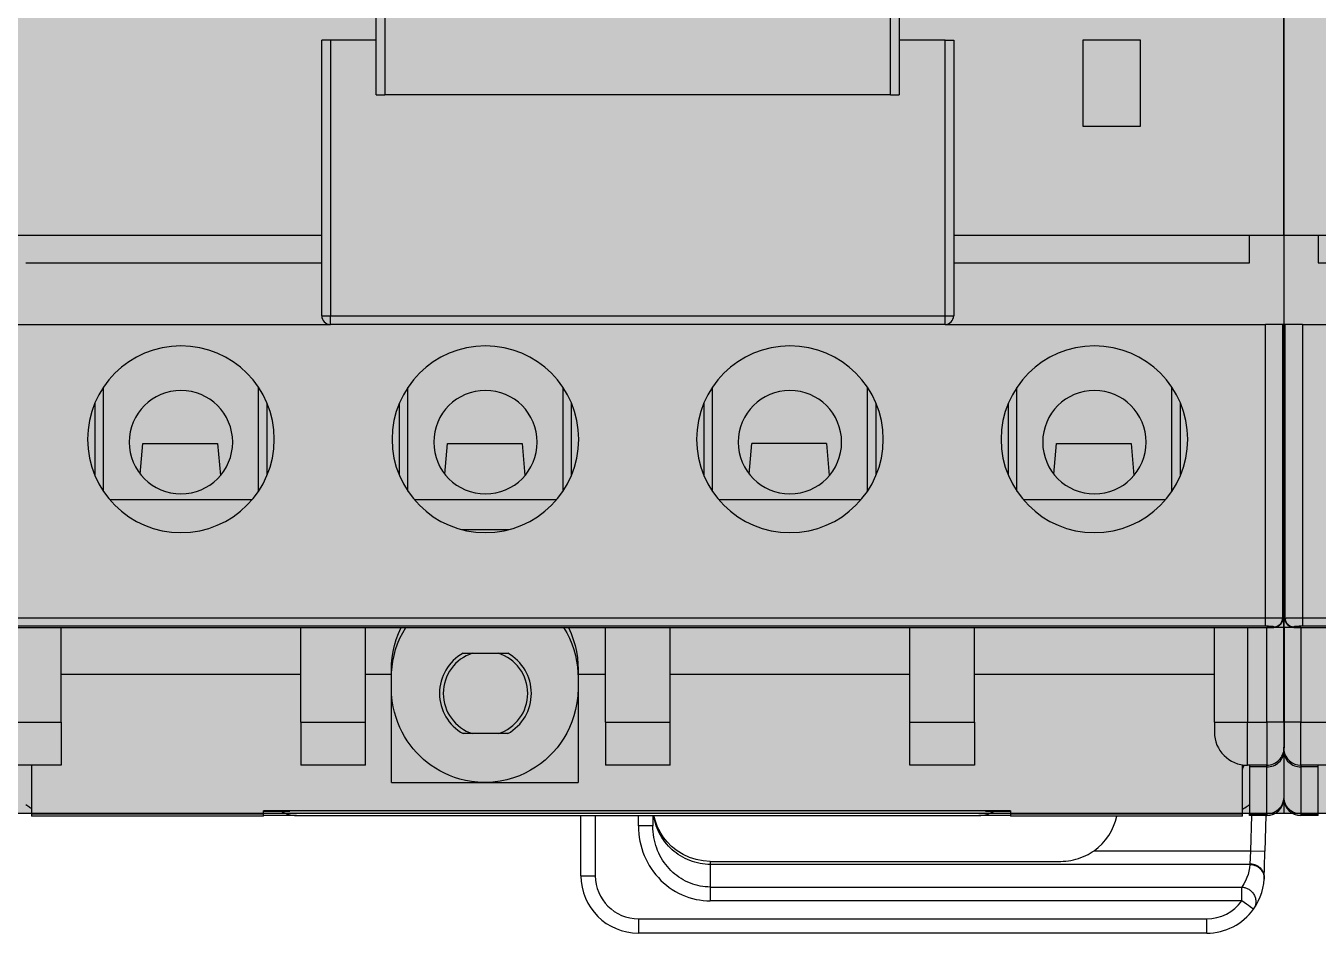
# Model space of a CAD drawing. Extents: x -20 to 2016, y -5898 to 916.
# Drawn here: x 798.27 to 843.25, y 40.06 to 71.66 of the extents above; entities that cross this region are included whole.
import ezdxf

# ---------------------------------------------------------------- set-up
doc = ezdxf.new("R2010")
doc.units = 0
doc.layers.add('MAIN-1', color=7, linetype='Continuous')
doc.layers.add('SYMS', color=7, linetype='Continuous')

msp = doc.modelspace()

# ---------------------------------------------------------------- hatches: boundary and pattern name
at = {"layer": 'SYMS', "true_color": 0x636466}
h = msp.add_hatch(color=251, dxfattribs=at)
h.dxf.hatch_style = 1
h.paths.add_polyline_path([(797.077, 44.229), (842.055, 44.229), (842.055, 114.729), (797.077, 114.729)])
h = msp.add_hatch(color=251, dxfattribs=at)
h.dxf.hatch_style = 1
h.paths.add_polyline_path([(842.066, 44.229), (887.043, 44.229), (887.043, 114.729), (842.066, 114.729)])

# ---------------------------------------------------------------- linework, layer by layer
at = {"layer": 'MAIN-1'}
for p, q in [((842.055, 64.359), (842.055, 90.959)), ((842.066, 64.359), (842.066, 90.959)), ((810.766, 73.059), (810.766, 69.259)), ((828.366, 69.259), (828.366, 73.059)), ((810.466, 69.259), (810.466, 72.759)), ((828.666, 72.759), (828.666, 69.259)), ((808.866, 71.159), (808.566, 71.159)), ((808.566, 61.559), (808.566, 71.159)), ((810.466, 71.159), (808.866, 71.159)), ((808.866, 71.159), (808.866, 61.559)), ((830.266, 71.159), (828.666, 71.159)), ((830.266, 61.559), (830.266, 71.159)), ((830.266, 71.159), (830.566, 71.159)), ((830.566, 71.159), (830.566, 61.559)), ((835.066, 71.159), (835.066, 68.159)), ((837.066, 71.159), (835.066, 71.159)), ((837.066, 68.159), (837.066, 71.159)), ((810.466, 69.259), (810.766, 69.259)), ((828.366, 69.259), (810.766, 69.259)), ((828.366, 69.259), (828.666, 69.259)), ((835.066, 68.159), (837.066, 68.159)), ((808.566, 64.359), (797.066, 64.359)), ((842.066, 64.359), (830.566, 64.359)), ((840.866, 63.409), (840.866, 64.359)), ((842.055, 64.359), (842.055, 61.259)), ((853.555, 64.359), (842.055, 64.359)), ((842.066, 61.259), (842.066, 64.359)), ((843.255, 64.359), (843.255, 63.409)), ((798.266, 63.409), (808.566, 63.409)), ((830.566, 63.409), (840.866, 63.409)), ((843.255, 63.409), (853.555, 63.409)), ((797.716, 61.259), (808.866, 61.259)), ((808.566, 61.559), (808.866, 61.559)), ((808.866, 61.559), (830.266, 61.559)), ((808.866, 61.259), (808.866, 61.559)), ((830.266, 61.259), (808.866, 61.259)), ((830.266, 61.259), (830.266, 61.559)), ((830.266, 61.559), (830.566, 61.559)), ((830.266, 61.259), (841.416, 61.259)), ((841.416, 51.046), (841.416, 61.259)), ((841.717, 61.259), (841.416, 61.259)), ((842.066, 61.259), (841.716, 61.259)), ((842.016, 61.259), (842.016, 51.03)), ((842.403, 61.259), (842.055, 61.259)), ((842.055, 50.709), (842.055, 61.259)), ((842.066, 50.709), (842.066, 61.259)), ((842.105, 51.03), (842.105, 61.259)), ((842.705, 61.259), (842.403, 61.259)), ((842.705, 61.259), (853.855, 61.259)), ((842.705, 61.259), (842.705, 51.046)), ((800.966, 55.45), (800.966, 59.068)), ((806.366, 55.45), (806.366, 59.068)), ((811.566, 55.45), (811.566, 59.068)), ((816.966, 55.45), (816.966, 59.068)), ((822.166, 55.45), (822.166, 59.068)), ((827.566, 55.45), (827.566, 59.068)), ((832.766, 55.45), (832.766, 59.068)), ((838.166, 55.45), (838.166, 59.068)), ((800.666, 58.509), (800.666, 56.009)), ((802.677, 58.663), (802.678, 58.663)), ((802.841, 58.758), (802.841, 58.759)), ((806.666, 56.009), (806.666, 58.509)), ((811.266, 58.509), (811.266, 56.009)), ((817.266, 56.009), (817.266, 58.509)), ((821.866, 58.509), (821.866, 56.009)), ((827.866, 56.009), (827.866, 58.509)), ((832.466, 58.509), (832.466, 56.009)), ((838.466, 56.009), (838.466, 58.509)), ((802.249, 56.049), (802.341, 57.115)), ((802.341, 57.115), (804.941, 57.115)), ((804.941, 57.115), (805.037, 55.993)), ((812.849, 56.048), (812.941, 57.115)), ((812.941, 57.115), (815.541, 57.115)), ((815.541, 57.115), (815.637, 55.993)), ((823.449, 56.049), (823.541, 57.115)), ((826.141, 57.115), (823.541, 57.115)), ((826.141, 57.115), (826.237, 55.993)), ((834.049, 56.049), (834.141, 57.115)), ((834.141, 57.115), (836.741, 57.115)), ((836.741, 57.115), (836.837, 55.993)), ((801.185, 55.159), (806.146, 55.159)), ((811.785, 55.159), (816.746, 55.159)), ((822.385, 55.159), (827.346, 55.159)), ((832.985, 55.159), (837.946, 55.159)), ((813.434, 54.117), (815.097, 54.117)), ((797.716, 51.046), (841.416, 51.046)), ((841.416, 50.746), (841.416, 51.046)), ((841.416, 51.046), (841.444, 51.046)), ((841.444, 51.046), (841.471, 51.046)), ((841.471, 51.046), (841.499, 51.046)), ((841.499, 51.046), (841.526, 51.046)), ((841.526, 51.046), (841.553, 51.046)), ((841.553, 51.046), (841.58, 51.045)), ((841.58, 51.045), (841.607, 51.045)), ((841.607, 51.045), (841.633, 51.045)), ((841.633, 51.045), (841.658, 51.045)), ((841.658, 51.045), (841.683, 51.044)), ((841.683, 51.044), (841.708, 51.044)), ((841.708, 51.044), (841.732, 51.044)), ((841.732, 51.044), (841.755, 51.043)), ((841.755, 51.043), (841.777, 51.043)), ((841.777, 51.043), (841.799, 51.042)), ((841.799, 51.042), (841.82, 51.042)), ((841.82, 51.042), (841.84, 51.041)), ((841.84, 51.041), (841.859, 51.041)), ((841.859, 51.041), (841.877, 51.04)), ((841.877, 51.04), (841.894, 51.04)), ((841.894, 51.04), (841.911, 51.039)), ((841.911, 51.039), (841.926, 51.039)), ((841.926, 51.039), (841.94, 51.038)), ((841.94, 51.038), (841.953, 51.037)), ((841.953, 51.037), (841.964, 51.037)), ((841.966, 50.844), (841.958, 50.833)), ((841.964, 51.037), (841.975, 51.036)), ((841.973, 50.855), (841.966, 50.844)), ((841.98, 50.867), (841.973, 50.855)), ((841.975, 51.036), (841.985, 51.035)), ((841.986, 50.879), (841.98, 50.867)), ((841.985, 51.035), (841.993, 51.035)), ((841.992, 50.891), (841.986, 50.879)), ((841.997, 50.904), (841.992, 50.891)), ((841.993, 51.035), (842, 51.034)), ((842.001, 50.916), (841.997, 50.904)), ((842, 51.034), (842.005, 51.033)), ((842.005, 50.929), (842.001, 50.916)), ((842.005, 51.033), (842.01, 51.033)), ((842.008, 50.942), (842.005, 50.929)), ((842.011, 50.955), (842.008, 50.942)), ((842.01, 51.033), (842.013, 51.032)), ((842.013, 50.969), (842.011, 50.955)), ((842.013, 51.032), (842.015, 51.031)), ((842.015, 50.982), (842.013, 50.969)), ((842.015, 51.031), (842.016, 51.03)), ((842.016, 51.009), (842.015, 50.996)), ((842.015, 50.996), (842.015, 50.982)), ((842.016, 51.03), (842.016, 51.03)), ((842.016, 51.03), (842.016, 51.03)), ((842.016, 51.03), (842.016, 51.03)), ((842.016, 51.03), (842.016, 51.03)), ((842.016, 51.03), (842.016, 51.03)), ((842.016, 51.03), (842.016, 51.03)), ((842.016, 51.009), (842.016, 51.03)), ((842.016, 51.03), (842.016, 51.03)), ((842.016, 51.03), (842.016, 51.029)), ((842.016, 51.029), (842.016, 51.029)), ((842.016, 51.029), (842.016, 51.029)), ((842.016, 51.029), (842.016, 51.028)), ((842.016, 51.028), (842.016, 51.028)), ((842.105, 51.031), (842.107, 51.032)), ((842.105, 51.03), (842.105, 51.031)), ((842.105, 51.03), (842.105, 51.009)), ((842.105, 51.03), (842.105, 51.03)), ((842.105, 51.03), (842.105, 51.03)), ((842.105, 51.03), (842.105, 51.03)), ((842.105, 51.03), (842.105, 51.03)), ((842.105, 51.03), (842.105, 51.03)), ((842.105, 51.03), (842.105, 51.03)), ((842.105, 51.03), (842.105, 51.03)), ((842.105, 51.03), (842.105, 51.029)), ((842.105, 51.029), (842.105, 51.029)), ((842.105, 51.029), (842.105, 51.029)), ((842.105, 51.029), (842.105, 51.028)), ((842.105, 51.028), (842.105, 51.028)), ((842.105, 50.995), (842.105, 51.009)), ((842.106, 50.981), (842.105, 50.995)), ((842.107, 50.967), (842.106, 50.981)), ((842.107, 51.032), (842.11, 51.033)), ((842.11, 50.954), (842.107, 50.967)), ((842.11, 51.033), (842.115, 51.033)), ((842.113, 50.94), (842.11, 50.954)), ((842.116, 50.927), (842.113, 50.94)), ((842.115, 51.033), (842.121, 51.034)), ((842.12, 50.914), (842.116, 50.927)), ((842.125, 50.901), (842.12, 50.914)), ((842.121, 51.034), (842.128, 51.035)), ((842.13, 50.888), (842.125, 50.901)), ((842.128, 51.035), (842.136, 51.035)), ((842.136, 50.875), (842.13, 50.888)), ((842.136, 51.035), (842.145, 51.036)), ((842.143, 50.863), (842.136, 50.875)), ((842.15, 50.851), (842.143, 50.863)), ((842.145, 51.036), (842.156, 51.037)), ((842.157, 50.84), (842.15, 50.851)), ((842.156, 51.037), (842.168, 51.037)), ((842.165, 50.828), (842.157, 50.84)), ((842.168, 51.037), (842.181, 51.038)), ((842.181, 51.038), (842.195, 51.039)), ((842.195, 51.039), (842.21, 51.039)), ((842.21, 51.039), (842.226, 51.04)), ((842.226, 51.04), (842.243, 51.04)), ((842.243, 51.04), (842.261, 51.041)), ((842.261, 51.041), (842.28, 51.041)), ((842.28, 51.041), (842.3, 51.042)), ((842.3, 51.042), (842.321, 51.042)), ((842.321, 51.042), (842.343, 51.043)), ((842.343, 51.043), (842.365, 51.043)), ((842.365, 51.043), (842.389, 51.044)), ((842.389, 51.044), (842.412, 51.044)), ((842.412, 51.044), (842.437, 51.044)), ((842.437, 51.044), (842.462, 51.045)), ((842.462, 51.045), (842.488, 51.045)), ((842.488, 51.045), (842.514, 51.045)), ((842.514, 51.045), (842.54, 51.045)), ((842.54, 51.045), (842.567, 51.046)), ((842.567, 51.046), (842.594, 51.046)), ((842.594, 51.046), (842.622, 51.046)), ((842.622, 51.046), (842.649, 51.046)), ((842.649, 51.046), (842.677, 51.046)), ((842.677, 51.046), (842.705, 51.046)), ((842.705, 51.046), (886.405, 51.046)), ((842.705, 51.046), (842.705, 50.746)), ((797.416, 50.709), (841.716, 50.709)), ((841.416, 50.746), (797.716, 50.746)), ((799.491, 47.409), (799.491, 50.709)), ((807.841, 47.409), (807.841, 50.709)), ((810.091, 47.409), (810.091, 50.709)), ((811.158, 50.289), (811.236, 50.501)), ((811.236, 50.501), (811.329, 50.709)), ((811.29, 50.328), (811.387, 50.521)), ((811.387, 50.521), (811.496, 50.709)), ((816.986, 50.709), (817.095, 50.521)), ((817.095, 50.521), (817.191, 50.328)), ((817.152, 50.709), (817.246, 50.501)), ((817.246, 50.501), (817.323, 50.289)), ((818.441, 47.409), (818.441, 50.709)), ((820.691, 47.409), (820.691, 50.709)), ((829.041, 47.409), (829.041, 50.709)), ((831.291, 47.409), (831.291, 50.709)), ((839.641, 47.409), (839.641, 50.709)), ((840.791, 50.709), (840.791, 47.409)), ((841.466, 47.409), (841.466, 50.709)), ((842.066, 50.709), (841.466, 50.709)), ((841.716, 50.709), (841.716, 50.731)), ((841.73, 50.709), (841.716, 50.709)), ((841.743, 50.71), (841.73, 50.709)), ((841.757, 50.712), (841.743, 50.71)), ((841.77, 50.714), (841.757, 50.712)), ((841.783, 50.716), (841.77, 50.714)), ((841.796, 50.72), (841.783, 50.716)), ((841.808, 50.724), (841.796, 50.72)), ((841.821, 50.728), (841.808, 50.724)), ((841.833, 50.733), (841.821, 50.728)), ((841.846, 50.739), (841.833, 50.733)), ((841.858, 50.745), (841.846, 50.739)), ((841.87, 50.751), (841.858, 50.745)), ((841.881, 50.759), (841.87, 50.751)), ((841.892, 50.766), (841.881, 50.759)), ((841.903, 50.774), (841.892, 50.766)), ((841.913, 50.783), (841.903, 50.774)), ((841.923, 50.792), (841.913, 50.783)), ((841.933, 50.802), (841.923, 50.792)), ((841.942, 50.812), (841.933, 50.802)), ((841.95, 50.822), (841.942, 50.812)), ((841.958, 50.833), (841.95, 50.822)), ((842.055, 47.409), (842.055, 50.709)), ((842.655, 50.709), (842.055, 50.709)), ((842.066, 50.709), (842.066, 47.409)), ((842.174, 50.817), (842.165, 50.828)), ((842.183, 50.807), (842.174, 50.817)), ((842.193, 50.797), (842.183, 50.807)), ((842.203, 50.787), (842.193, 50.797)), ((842.213, 50.778), (842.203, 50.787)), ((842.224, 50.77), (842.213, 50.778)), ((842.235, 50.761), (842.224, 50.77)), ((842.247, 50.754), (842.235, 50.761)), ((842.259, 50.747), (842.247, 50.754)), ((842.271, 50.74), (842.259, 50.747)), ((842.284, 50.735), (842.271, 50.74)), ((842.296, 50.729), (842.284, 50.735)), ((842.309, 50.725), (842.296, 50.729)), ((842.322, 50.72), (842.309, 50.725)), ((842.336, 50.717), (842.322, 50.72)), ((842.349, 50.714), (842.336, 50.717)), ((842.363, 50.712), (842.349, 50.714)), ((842.376, 50.71), (842.363, 50.712)), ((842.39, 50.709), (842.376, 50.71)), ((842.405, 50.709), (842.39, 50.709)), ((842.405, 50.731), (842.405, 50.709)), ((842.405, 50.709), (886.705, 50.709)), ((842.655, 50.709), (842.655, 47.409)), ((886.405, 50.746), (842.705, 50.746)), ((811.049, 49.863), (811.096, 50.076)), ((811.096, 50.076), (811.158, 50.289)), ((811.139, 49.933), (811.208, 50.132)), ((811.208, 50.132), (811.29, 50.328)), ((817.191, 50.328), (817.274, 50.132)), ((817.274, 50.132), (817.342, 49.933)), ((817.323, 50.289), (817.385, 50.076)), ((817.385, 50.076), (817.432, 49.863)), ((810.997, 49.443), (811.016, 49.652)), ((811.014, 49.337), (811.043, 49.535)), ((811.016, 49.652), (811.049, 49.863)), ((811.043, 49.535), (811.084, 49.734)), ((811.084, 49.734), (811.139, 49.933)), ((813.491, 49.809), (815.04, 49.809)), ((817.342, 49.933), (817.397, 49.734)), ((817.397, 49.734), (817.439, 49.535)), ((817.432, 49.863), (817.465, 49.652)), ((817.439, 49.535), (817.468, 49.337)), ((817.465, 49.652), (817.484, 49.443)), ((799.491, 49.085), (807.841, 49.085)), ((810.091, 49.085), (810.991, 49.085)), ((810.991, 49.238), (810.997, 49.443)), ((810.991, 49.085), (810.991, 49.238)), ((810.991, 48.95), (810.996, 49.141)), ((810.991, 45.307), (810.991, 49.085)), ((810.996, 49.141), (811.014, 49.337)), ((817.468, 49.337), (817.485, 49.141)), ((817.484, 49.443), (817.491, 49.238)), ((817.485, 49.141), (817.491, 48.95)), ((817.491, 49.238), (817.491, 49.085)), ((817.491, 49.085), (818.441, 49.085)), ((817.491, 49.085), (817.491, 45.307)), ((820.691, 49.085), (829.041, 49.085)), ((831.291, 49.085), (839.641, 49.085)), ((810.998, 48.367), (810.991, 48.596)), ((817.491, 48.596), (817.48, 48.328)), ((811.02, 48.151), (810.998, 48.367)), ((811.054, 47.947), (811.02, 48.151)), ((817.48, 48.328), (817.451, 48.079)), ((811.099, 47.754), (811.054, 47.947)), ((811.153, 47.569), (811.099, 47.754)), ((817.405, 47.845), (817.346, 47.624)), ((817.451, 48.079), (817.405, 47.845)), ((797.666, 47.409), (799.491, 47.409)), ((799.491, 47.409), (799.491, 45.909)), ((807.841, 47.409), (807.841, 45.909)), ((807.841, 47.409), (810.091, 47.409)), ((810.091, 45.909), (810.091, 47.409)), ((811.216, 47.392), (811.153, 47.569)), ((811.287, 47.223), (811.216, 47.392)), ((817.274, 47.415), (817.191, 47.216)), ((817.346, 47.624), (817.274, 47.415)), ((818.441, 47.409), (818.441, 45.909)), ((818.441, 47.409), (820.691, 47.409)), ((820.691, 45.909), (820.691, 47.409)), ((829.041, 45.909), (829.041, 47.409)), ((829.041, 47.409), (831.291, 47.409)), ((831.291, 47.409), (831.291, 45.909)), ((839.641, 47.409), (840.791, 47.409)), ((839.641, 47.409), (839.641, 47.059)), ((840.791, 47.409), (841.466, 47.409)), ((840.791, 45.909), (840.791, 47.409)), ((841.466, 47.409), (841.466, 45.909)), ((842.066, 47.409), (841.466, 47.409)), ((842.055, 47.409), (842.055, 46.54)), ((842.655, 47.409), (842.055, 47.409)), ((842.066, 47.409), (842.066, 46.509)), ((842.655, 45.909), (842.655, 47.409)), ((842.655, 47.409), (844.48, 47.409)), ((811.366, 47.062), (811.287, 47.223)), ((811.451, 46.907), (811.366, 47.062)), ((811.544, 46.759), (811.451, 46.907)), ((815.04, 47.009), (813.491, 47.009)), ((816.995, 46.848), (816.882, 46.678)), ((817.098, 47.027), (816.995, 46.848)), ((817.191, 47.216), (817.098, 47.027)), ((811.644, 46.617), (811.544, 46.759)), ((811.75, 46.482), (811.644, 46.617)), ((811.863, 46.353), (811.75, 46.482)), ((811.982, 46.23), (811.863, 46.353)), ((816.628, 46.364), (816.489, 46.22)), ((816.76, 46.517), (816.628, 46.364)), ((816.882, 46.678), (816.76, 46.517)), ((842.055, 46.516), (842.055, 46.54)), ((842.055, 46.495), (842.055, 46.516)), ((842.055, 46.509), (842.055, 46.412)), ((842.056, 46.474), (842.055, 46.495)), ((842.055, 46.412), (842.055, 44.783)), ((842.057, 46.456), (842.056, 46.474)), ((842.059, 46.439), (842.057, 46.456)), ((842.061, 46.424), (842.059, 46.439)), ((842.066, 46.412), (842.066, 46.506)), ((842.066, 44.783), (842.066, 46.412)), ((799.491, 45.909), (797.666, 45.909)), ((798.466, 45.909), (798.466, 44.212)), ((810.091, 45.909), (807.841, 45.909)), ((812.108, 46.113), (811.982, 46.23)), ((812.24, 46.003), (812.108, 46.113)), ((812.379, 45.899), (812.24, 46.003)), ((812.525, 45.801), (812.379, 45.899)), ((816.182, 45.957), (816.014, 45.839)), ((816.34, 46.084), (816.182, 45.957)), ((816.489, 46.22), (816.34, 46.084)), ((820.691, 45.909), (818.441, 45.909)), ((831.291, 45.909), (829.041, 45.909)), ((840.616, 44.212), (840.616, 45.922)), ((841.466, 45.909), (840.791, 45.909)), ((840.866, 45.909), (840.866, 45.849)), ((841.466, 45.849), (841.466, 45.909)), ((842.655, 45.909), (842.655, 45.849)), ((844.48, 45.909), (842.655, 45.909)), ((843.255, 45.849), (843.255, 45.909)), ((812.679, 45.711), (812.525, 45.801)), ((812.84, 45.628), (812.679, 45.711)), ((813.009, 45.552), (812.84, 45.628)), ((813.186, 45.485), (813.009, 45.552)), ((813.373, 45.426), (813.186, 45.485)), ((815.24, 45.466), (815.016, 45.402)), ((815.45, 45.543), (815.24, 45.466)), ((815.649, 45.631), (815.45, 45.543)), ((815.837, 45.73), (815.649, 45.631)), ((816.014, 45.839), (815.837, 45.73)), ((840.866, 45.849), (840.866, 44.219)), ((841.466, 45.849), (840.866, 45.849)), ((841.466, 44.219), (841.466, 45.849)), ((842.655, 45.849), (842.655, 44.219)), ((843.255, 45.849), (842.655, 45.849)), ((843.255, 44.219), (843.255, 45.849)), ((810.991, 45.307), (814.241, 45.307)), ((813.57, 45.377), (813.373, 45.426)), ((813.779, 45.34), (813.57, 45.377)), ((814.001, 45.315), (813.779, 45.34)), ((814.241, 45.307), (814.001, 45.315)), ((814.52, 45.318), (814.241, 45.307)), ((814.241, 45.307), (817.491, 45.307)), ((814.777, 45.351), (814.52, 45.318)), ((815.016, 45.402), (814.777, 45.351)), ((842.055, 44.783), (842.055, 44.759)), ((842.066, 44.759), (842.066, 44.783)), ((798.266, 44.535), (798.298, 44.512)), ((798.298, 44.512), (798.331, 44.49)), ((798.331, 44.49), (798.364, 44.469)), ((798.364, 44.469), (798.397, 44.448)), ((798.397, 44.448), (798.431, 44.428)), ((798.431, 44.428), (798.466, 44.408)), ((798.466, 44.212), (798.466, 44.139)), ((798.466, 44.212), (806.541, 44.212)), ((806.541, 44.139), (798.466, 44.139)), ((806.541, 44.212), (806.541, 44.321)), ((832.541, 44.321), (806.541, 44.321)), ((806.541, 44.31), (807.456, 44.31)), ((806.541, 44.139), (806.541, 44.212)), ((807.69, 44.159), (806.541, 44.159)), ((807.69, 44.159), (807.981, 44.159)), ((807.983, 44.159), (831.149, 44.159)), ((817.591, 42.059), (817.591, 44.159)), ((818.091, 44.159), (818.091, 42.059)), ((819.591, 43.795), (819.591, 44.159)), ((820.091, 44.159), (820.091, 43.795)), ((820.136, 44.067), (820.118, 44.159)), ((820.149, 44.08), (820.131, 44.159)), ((831.15, 44.159), (831.442, 44.159)), ((832.541, 44.159), (831.442, 44.159)), ((831.676, 44.31), (832.541, 44.31)), ((832.541, 44.321), (832.541, 44.212)), ((832.541, 44.212), (840.616, 44.212)), ((832.541, 44.212), (832.541, 44.139)), ((840.616, 44.139), (832.541, 44.139)), ((840.616, 44.382), (840.659, 44.405)), ((840.616, 44.139), (840.616, 44.212)), ((840.659, 44.405), (840.702, 44.429)), ((840.702, 44.429), (840.744, 44.454)), ((840.744, 44.454), (840.785, 44.48)), ((840.785, 44.48), (840.826, 44.507)), ((840.826, 44.507), (840.866, 44.535)), ((840.866, 44.159), (840.866, 44.219)), ((840.866, 44.219), (841.466, 44.219)), ((841.466, 44.159), (840.866, 44.159)), ((840.932, 44.159), (840.9, 42.932)), ((841.432, 44.159), (841.4, 42.918)), ((841.466, 44.219), (841.466, 44.159)), ((842.655, 44.219), (842.655, 44.159)), ((842.655, 44.219), (843.255, 44.219)), ((843.255, 44.159), (842.655, 44.159)), ((843.255, 44.159), (843.255, 44.219)), ((819.591, 43.795), (819.594, 43.658)), ((820.091, 43.795), (819.591, 43.795)), ((819.594, 43.658), (819.604, 43.522)), ((820.093, 43.693), (820.091, 43.795)), ((820.1, 43.592), (820.093, 43.693)), ((820.157, 43.976), (820.136, 44.067)), ((820.173, 43.992), (820.149, 44.08)), ((820.182, 43.888), (820.157, 43.976)), ((820.204, 43.895), (820.173, 43.992)), ((820.211, 43.8), (820.182, 43.888)), ((820.246, 43.787), (820.204, 43.895)), ((820.243, 43.714), (820.211, 43.8)), ((820.279, 43.631), (820.243, 43.714)), ((820.3, 43.668), (820.246, 43.787)), ((820.371, 43.537), (820.3, 43.668)), ((819.604, 43.522), (819.621, 43.389)), ((819.621, 43.389), (819.644, 43.259)), ((819.644, 43.259), (819.673, 43.13)), ((820.111, 43.492), (820.1, 43.592)), ((820.127, 43.395), (820.111, 43.492)), ((820.146, 43.299), (820.127, 43.395)), ((820.169, 43.205), (820.146, 43.299)), ((820.196, 43.113), (820.169, 43.205)), ((820.319, 43.548), (820.279, 43.631)), ((820.362, 43.468), (820.319, 43.548)), ((820.41, 43.389), (820.362, 43.468)), ((820.465, 43.395), (820.371, 43.537)), ((820.461, 43.312), (820.41, 43.389)), ((820.516, 43.237), (820.461, 43.312)), ((820.587, 43.24), (820.465, 43.395)), ((820.575, 43.164), (820.516, 43.237)), ((820.745, 43.079), (820.587, 43.24)), ((819.673, 43.13), (819.709, 43.005)), ((819.709, 43.005), (819.749, 42.882)), ((819.749, 42.882), (819.795, 42.761)), ((819.795, 42.761), (819.847, 42.644)), ((820.227, 43.023), (820.196, 43.113)), ((820.261, 42.935), (820.227, 43.023)), ((820.299, 42.849), (820.261, 42.935)), ((820.34, 42.765), (820.299, 42.849)), ((820.385, 42.683), (820.34, 42.765)), ((820.636, 43.094), (820.575, 43.164)), ((820.7, 43.028), (820.636, 43.094)), ((820.765, 42.966), (820.7, 43.028)), ((820.935, 42.927), (820.745, 43.079)), ((820.833, 42.907), (820.765, 42.966)), ((820.904, 42.851), (820.833, 42.907)), ((820.977, 42.799), (820.904, 42.851)), ((821.145, 42.797), (820.935, 42.927)), ((821.054, 42.749), (820.977, 42.799)), ((821.132, 42.703), (821.054, 42.749)), ((821.369, 42.694), (821.145, 42.797)), ((835.085, 42.724), (835.169, 42.762)), ((835.169, 42.762), (835.247, 42.802)), ((835.247, 42.802), (835.321, 42.844)), ((835.321, 42.844), (835.389, 42.887)), ((835.389, 42.887), (835.453, 42.932)), ((835.453, 42.932), (840.9, 42.932)), ((840.891, 42.754), (840.889, 42.726)), ((840.892, 42.783), (840.891, 42.754)), ((840.894, 42.812), (840.892, 42.783)), ((840.895, 42.841), (840.894, 42.812)), ((840.897, 42.871), (840.895, 42.841)), ((840.898, 42.901), (840.897, 42.871)), ((840.9, 42.932), (840.898, 42.901)), ((840.9, 42.932), (841.4, 42.918)), ((841.395, 42.722), (841.396, 42.786)), ((841.396, 42.786), (841.398, 42.852)), ((841.398, 42.852), (841.4, 42.918)), ((819.847, 42.644), (819.904, 42.529)), ((819.904, 42.529), (819.968, 42.417)), ((819.968, 42.417), (820.038, 42.306)), ((820.038, 42.306), (820.116, 42.197)), ((820.433, 42.603), (820.385, 42.683)), ((820.486, 42.525), (820.433, 42.603)), ((820.541, 42.449), (820.486, 42.525)), ((820.6, 42.376), (820.541, 42.449)), ((820.661, 42.306), (820.6, 42.376)), ((820.725, 42.24), (820.661, 42.306)), ((821.214, 42.66), (821.132, 42.703)), ((821.297, 42.62), (821.214, 42.66)), ((821.383, 42.585), (821.297, 42.62)), ((821.603, 42.619), (821.369, 42.694)), ((821.469, 42.554), (821.383, 42.585)), ((821.557, 42.527), (821.469, 42.554)), ((821.646, 42.504), (821.557, 42.527)), ((821.845, 42.574), (821.603, 42.619)), ((821.735, 42.485), (821.646, 42.504)), ((821.824, 42.471), (821.735, 42.485)), ((821.913, 42.461), (821.824, 42.471)), ((822.091, 42.559), (821.845, 42.574)), ((822.002, 42.454), (821.913, 42.461)), ((822.091, 42.452), (822.002, 42.454)), ((822.091, 42.559), (834.291, 42.559)), ((822.091, 42.559), (822.091, 42.452)), ((840.874, 42.452), (822.091, 42.452)), ((822.091, 42.452), (822.091, 41.666)), ((834.291, 42.559), (834.38, 42.561)), ((834.38, 42.561), (834.47, 42.567)), ((834.47, 42.567), (834.558, 42.577)), ((834.558, 42.577), (834.646, 42.591)), ((834.646, 42.591), (834.734, 42.609)), ((834.734, 42.609), (834.822, 42.631)), ((834.822, 42.631), (834.91, 42.657)), ((834.91, 42.657), (834.998, 42.689)), ((834.998, 42.689), (835.085, 42.724)), ((840.864, 42.336), (840.844, 42.221)), ((840.874, 42.452), (840.864, 42.336)), ((840.875, 42.455), (840.874, 42.452)), ((840.874, 42.452), (840.895, 42.452)), ((840.876, 42.468), (840.875, 42.465)), ((840.875, 42.465), (840.875, 42.461)), ((840.875, 42.461), (840.875, 42.458)), ((840.875, 42.458), (840.875, 42.455)), ((840.877, 42.489), (840.876, 42.476)), ((840.876, 42.476), (840.899, 42.475)), ((840.876, 42.476), (840.876, 42.472)), ((840.876, 42.472), (840.876, 42.468)), ((840.878, 42.504), (840.877, 42.489)), ((840.879, 42.52), (840.878, 42.504)), ((840.88, 42.557), (840.879, 42.538)), ((840.879, 42.538), (840.879, 42.52)), ((840.882, 42.578), (840.88, 42.557)), ((840.883, 42.6), (840.882, 42.578)), ((840.884, 42.623), (840.883, 42.6)), ((840.885, 42.647), (840.884, 42.623)), ((840.887, 42.673), (840.885, 42.647)), ((840.888, 42.699), (840.887, 42.673)), ((840.889, 42.726), (840.888, 42.699)), ((840.895, 42.452), (840.917, 42.45)), ((840.899, 42.475), (840.923, 42.473)), ((840.917, 42.45), (840.939, 42.448)), ((840.923, 42.473), (840.947, 42.471)), ((840.939, 42.448), (840.961, 42.445)), ((840.947, 42.471), (840.971, 42.467)), ((840.961, 42.445), (840.984, 42.44)), ((840.971, 42.467), (840.995, 42.462)), ((840.984, 42.44), (841.007, 42.435)), ((840.995, 42.462), (841.019, 42.456)), ((841.007, 42.435), (841.03, 42.428)), ((841.019, 42.456), (841.044, 42.449)), ((841.03, 42.428), (841.053, 42.42)), ((841.044, 42.449), (841.068, 42.44)), ((841.053, 42.42), (841.077, 42.41)), ((841.068, 42.44), (841.092, 42.43)), ((841.077, 42.41), (841.1, 42.4)), ((841.092, 42.43), (841.115, 42.419)), ((841.1, 42.4), (841.123, 42.388)), ((841.115, 42.419), (841.138, 42.407)), ((841.123, 42.388), (841.145, 42.375)), ((841.138, 42.407), (841.161, 42.393)), ((841.145, 42.375), (841.167, 42.36)), ((841.161, 42.393), (841.182, 42.379)), ((841.167, 42.36), (841.189, 42.344)), ((841.182, 42.379), (841.203, 42.363)), ((841.189, 42.344), (841.21, 42.327)), ((841.203, 42.363), (841.223, 42.346)), ((841.21, 42.327), (841.23, 42.309)), ((841.223, 42.346), (841.242, 42.329)), ((841.23, 42.309), (841.249, 42.289)), ((841.242, 42.329), (841.26, 42.31)), ((841.26, 42.31), (841.277, 42.29)), ((841.277, 42.29), (841.292, 42.27)), ((841.383, 42.286), (841.385, 42.339)), ((841.385, 42.363), (841.386, 42.374)), ((841.385, 42.352), (841.385, 42.363)), ((841.385, 42.341), (841.385, 42.352)), ((841.386, 42.397), (841.387, 42.408)), ((841.386, 42.386), (841.386, 42.397)), ((841.386, 42.374), (841.386, 42.386)), ((841.387, 42.416), (841.388, 42.474)), ((841.388, 42.474), (841.39, 42.534)), ((841.39, 42.534), (841.391, 42.595)), ((841.391, 42.595), (841.393, 42.658)), ((841.393, 42.658), (841.395, 42.722)), ((817.591, 42.059), (818.091, 42.059)), ((820.116, 42.197), (820.198, 42.092)), ((820.198, 42.092), (820.285, 41.992)), ((820.285, 41.992), (820.375, 41.898)), ((820.375, 41.898), (820.467, 41.811)), ((820.79, 42.177), (820.725, 42.24)), ((820.858, 42.118), (820.79, 42.177)), ((820.928, 42.062), (820.858, 42.118)), ((821.001, 42.01), (820.928, 42.062)), ((821.076, 41.96), (821.001, 42.01)), ((821.154, 41.914), (821.076, 41.96)), ((821.234, 41.871), (821.154, 41.914)), ((821.316, 41.832), (821.234, 41.871)), ((840.728, 41.884), (840.668, 41.774)), ((840.777, 41.995), (840.728, 41.884)), ((840.815, 42.107), (840.777, 41.995)), ((840.844, 42.221), (840.815, 42.107)), ((841.249, 42.289), (841.266, 42.268)), ((841.266, 42.268), (841.283, 42.246)), ((841.283, 42.246), (841.299, 42.224)), ((841.292, 42.27), (841.307, 42.249)), ((841.299, 42.224), (841.313, 42.2)), ((841.307, 42.249), (841.32, 42.228)), ((841.313, 42.2), (841.326, 42.176)), ((841.32, 42.228), (841.331, 42.206)), ((841.326, 42.176), (841.338, 42.151)), ((841.331, 42.206), (841.342, 42.184)), ((841.338, 42.151), (841.347, 42.126)), ((841.342, 42.184), (841.351, 42.162)), ((841.347, 42.126), (841.356, 42.1)), ((841.351, 42.162), (841.358, 42.139)), ((841.356, 42.1), (841.362, 42.074)), ((841.358, 42.139), (841.364, 42.117)), ((841.358, 41.783), (841.373, 41.945)), ((841.362, 42.074), (841.368, 42.048)), ((841.364, 42.117), (841.369, 42.094)), ((841.368, 42.048), (841.371, 42.022)), ((841.369, 42.094), (841.373, 42.072)), ((841.371, 42.022), (841.373, 41.996)), ((841.373, 42.072), (841.375, 42.05)), ((841.373, 41.996), (841.374, 41.97)), ((841.374, 41.97), (841.373, 41.945)), ((841.373, 41.945), (841.374, 41.953)), ((841.374, 41.962), (841.375, 41.972)), ((841.374, 41.953), (841.374, 41.962)), ((841.375, 42.05), (841.376, 42.028)), ((841.375, 41.982), (841.376, 41.992)), ((841.375, 41.972), (841.375, 41.982)), ((841.376, 42.007), (841.377, 42.036)), ((841.376, 42.028), (841.376, 42.007)), ((841.376, 42.006), (841.376, 42.007)), ((841.376, 42.005), (841.376, 42.006)), ((841.376, 42.006), (841.376, 42.006)), ((841.376, 42.004), (841.376, 42.005)), ((841.376, 42.005), (841.376, 42.005)), ((841.376, 41.992), (841.376, 42.004)), ((841.376, 42.004), (841.376, 42.004)), ((841.377, 42.036), (841.378, 42.069)), ((841.378, 42.069), (841.379, 42.106)), ((841.379, 42.106), (841.38, 42.146)), ((841.38, 42.146), (841.381, 42.19)), ((841.381, 42.19), (841.382, 42.236)), ((841.382, 42.236), (841.383, 42.286)), ((820.467, 41.811), (820.563, 41.729)), ((820.563, 41.729), (820.663, 41.653)), ((820.663, 41.653), (820.768, 41.581)), ((820.768, 41.581), (820.878, 41.514)), ((820.878, 41.514), (820.992, 41.452)), ((820.992, 41.452), (821.109, 41.396)), ((821.109, 41.396), (821.23, 41.346)), ((821.399, 41.797), (821.316, 41.832)), ((821.484, 41.766), (821.399, 41.797)), ((821.57, 41.739), (821.484, 41.766)), ((821.656, 41.716), (821.57, 41.739)), ((821.743, 41.698), (821.656, 41.716)), ((821.83, 41.684), (821.743, 41.698)), ((821.917, 41.674), (821.83, 41.684)), ((822.004, 41.668), (821.917, 41.674)), ((822.091, 41.666), (822.004, 41.668)), ((822.091, 41.666), (840.597, 41.666)), ((822.091, 41.666), (822.091, 41.186)), ((840.668, 41.774), (840.597, 41.666)), ((840.597, 41.666), (840.622, 41.663)), ((840.622, 41.663), (840.648, 41.66)), ((840.648, 41.66), (840.674, 41.655)), ((840.674, 41.655), (840.701, 41.649)), ((840.701, 41.649), (840.728, 41.64)), ((840.728, 41.64), (840.755, 41.63)), ((840.755, 41.63), (840.783, 41.619)), ((840.783, 41.619), (840.81, 41.605)), ((840.81, 41.605), (840.838, 41.59)), ((840.838, 41.59), (840.864, 41.572)), ((840.864, 41.572), (840.89, 41.553)), ((840.89, 41.553), (840.915, 41.532)), ((840.915, 41.532), (840.939, 41.509)), ((840.939, 41.509), (840.962, 41.484)), ((840.962, 41.484), (840.984, 41.458)), ((840.984, 41.458), (841.003, 41.43)), ((841.003, 41.43), (841.021, 41.401)), ((841.021, 41.401), (841.037, 41.371)), ((841.236, 41.322), (841.289, 41.472)), ((841.289, 41.472), (841.329, 41.625)), ((841.329, 41.625), (841.358, 41.783)), ((821.23, 41.346), (821.352, 41.303)), ((821.352, 41.303), (821.476, 41.267)), ((821.476, 41.267), (821.6, 41.237)), ((821.6, 41.237), (821.723, 41.215)), ((821.723, 41.215), (821.846, 41.199)), ((821.846, 41.199), (821.968, 41.189)), ((821.968, 41.189), (822.091, 41.186)), ((840.597, 41.186), (822.091, 41.186)), ((841.003, 40.896), (841.094, 41.034)), ((841.041, 40.959), (841.03, 40.937)), ((841.037, 41.371), (841.05, 41.341)), ((841.052, 40.983), (841.041, 40.959)), ((841.05, 41.341), (841.062, 41.309)), ((841.062, 41.008), (841.052, 40.983)), ((841.062, 41.309), (841.071, 41.278)), ((841.07, 41.035), (841.062, 41.008)), ((841.077, 41.062), (841.07, 41.035)), ((841.071, 41.278), (841.078, 41.246)), ((841.082, 41.091), (841.077, 41.062)), ((841.078, 41.246), (841.083, 41.214)), ((841.085, 41.121), (841.082, 41.091)), ((841.083, 41.214), (841.086, 41.182)), ((841.087, 41.151), (841.085, 41.121)), ((841.086, 41.182), (841.087, 41.151)), ((841.094, 41.034), (841.171, 41.176)), ((841.171, 41.176), (841.236, 41.322)), ((819.591, 40.559), (839.377, 40.559)), ((819.591, 40.559), (819.591, 40.059)), ((839.377, 40.059), (839.377, 40.559)), ((841.017, 40.915), (841.003, 40.896)), ((841.03, 40.937), (841.017, 40.915)), ((839.377, 40.059), (819.591, 40.059))]:
    msp.add_line(p, q, dxfattribs=at)
for centre, radius, start, end in [((808.866, 61.559), 0.3, 180, 270), ((830.266, 61.559), 0.3, 270, 0), ((803.666, 57.259), 3.25, 0, 180), ((814.266, 57.259), 3.25, 0, 180), ((824.866, 57.259), 3.25, 0, 180), ((835.466, 57.259), 3.25, 0, 180), ((803.666, 57.159), 1.8, 0, 180), ((814.266, 57.159), 1.8, 0, 180), ((824.866, 57.159), 1.8, 0, 180), ((835.466, 57.159), 1.8, 0, 180), ((803.666, 57.259), 3.25, 180, 0), ((803.666, 57.159), 1.8, 180, 0), ((814.266, 57.259), 3.25, 180, 0), ((814.266, 57.159), 1.8, 180, 0), ((824.866, 57.259), 3.25, 180, 0), ((824.866, 57.159), 1.8, 180, 0), ((835.466, 57.259), 3.25, 180, 0), ((835.466, 57.159), 1.8, 180, 0), ((814.266, 48.409), 1.6, 118.955, 241.045), ((814.266, 48.409), 1.47, 107.7528, 180), ((814.266, 48.409), 1.47, 0, 72.2472), ((814.266, 48.409), 1.6, 298.955, 61.045), ((814.266, 48.409), 1.47, 180, 252.2472), ((814.266, 48.409), 1.47, 287.7528, 0), ((840.791, 47.059), 1.15, 180, 270), ((841.466, 46.509), 0.6, 270, 0.0002), ((842.655, 46.509), 0.6, 188.1816, 270), ((841.466, 44.759), 0.6, 270, 0), ((842.655, 44.759), 0.6, 180, 270), ((807.69, 45.159), 1, 238.1424, 270), ((831.442, 45.159), 1, 270, 301.8578), ((834.291, 44.559), 2, 305.5384, 347.8729), ((819.591, 42.059), 2, 180, 270), ((819.591, 42.059), 1.5, 180, 270), ((839.377, 42.059), 1.5, 270, 324.4303), ((839.377, 42.059), 2, 270, 324.4301)]:
    msp.add_arc(centre, radius, start, end, dxfattribs=at)
for centre, major_axis, ratio, start_param, end_param in [((841.716, 51.03), (-0.3, 0), 0.99863, 1.570796, 3.133051), ((841.716, 51.03), (-0.3, 0), 0.99863, 3.133051, 3.141548), ((842.405, 51.03), (-0.3, 0), 0.99863, 0.000001, 0.008543), ((842.405, 51.03), (-0.3, 0), 0.99863, 0.008543, 1.570771), ((841.416, 50.731), (0.3, 0), 0.052239, -0.000855, 1.570167), ((842.705, 50.731), (0.3, 0), 0.052238, 1.571445, 3.142448), ((841.466, 46.412), (-0.6, 0), 0.939693, 1.570796, 3.1416), ((842.655, 46.412), (-0.6, 0), 0.939693, -0.000012, 1.570796), ((799.433, 46.133), (1, 0), 0.999658, -2.916218, -2.885402), ((839.698, 46.133), (1, 0), 0.999658, -0.409253, -0.219278), ((841.466, 44.783), (0.6, 0), 0.939693, -1.570796, 0), ((842.655, 44.783), (0.6, 0), 0.939693, -3.141593, -1.570796), ((840.597, 41.186), (0, 0.5), 0.000008, -1.57078, -0.290087), ((840.597, 41.186), (-0.407, 0.291), 0.000014, -3.141591, -1.570795)]:
    msp.add_ellipse(centre, major_axis=major_axis, ratio=ratio, start_param=start_param, end_param=end_param, dxfattribs=at)
at = {"layer": 'SYMS'}
for points in [[(797.077, 114.729), (842.055, 114.729), (842.055, 44.229), (797.077, 44.229)], [(842.066, 114.729), (887.043, 114.729), (887.043, 44.229), (842.066, 44.229)]]:
    msp.add_lwpolyline(points, close=True, dxfattribs=at)

doc.saveas('drawing.dxf')
